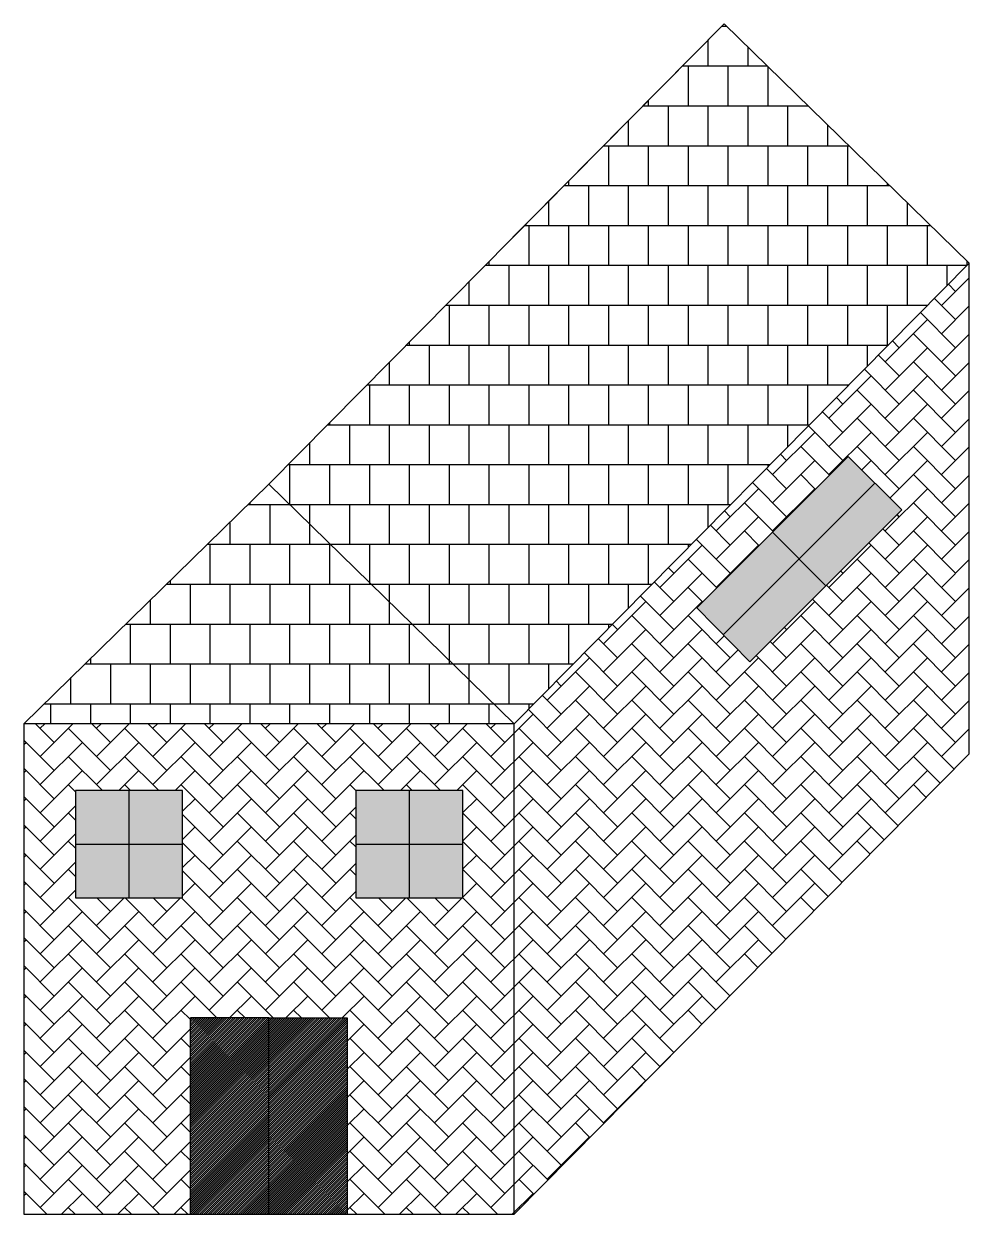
# Model space of a CAD drawing. Header units: millimetres. Extents: x 2503 to 7325, y 1259 to 7327.
import ezdxf

# ---------------------------------------------------------------- set-up
doc = ezdxf.new("R2010")
doc.units = ezdxf.units.MM

msp = doc.modelspace()

# ---------------------------------------------------------------- hatches: boundary and pattern name
h = msp.add_hatch()
h.set_pattern_fill('AR-B88', color=1)
h.paths.add_polyline_path([(7325.5, 6106.2), (6075.5, 7327.2), (4914.4, 6154), (3753.3, 4980.9), (5003.6, 3759.3)])
h = msp.add_hatch()
h.set_pattern_fill('AR-HBONE', color=3)
h.paths.add_polyline_path([(5003.6, 3759.3), (2503.1, 3759.3), (2503.1, 1258.9), (3353.3, 1258.9), (3353.3, 2259.6), (3753.3, 2259.6), (4153.3, 2259.6), (4153.3, 1258.9), (5003.6, 1258.9)])
h.paths.add_polyline_path([(4196.6, 2871.5), (4196.6, 3418.3), (4743.4, 3418.3), (4743.4, 2871.5)], flags=16)
h.paths.add_polyline_path([(3313.4, 2871.5), (2766.6, 2871.5), (2766.6, 3418.3), (3313.4, 3418.3)], flags=16)
h.paths.add_polyline_path([(7325.5, 3606.2), (7325.5, 6106.2), (5003.6, 3759.3), (5003.6, 1258.9)])
h.paths.add_polyline_path([(6206.8, 4074.6), (5935.6, 4349.8), (6321.7, 4735.8), (6707.8, 5121.9), (6981.2, 4848.9)], flags=16)
h = msp.add_hatch(color=4)
h.dxf.hatch_style = 1
h.paths.add_polyline_path([(3040, 3418.3), (2766.6, 3418.3), (2766.6, 3144.9), (3040, 3144.9)])
h.paths.add_polyline_path([(3313.4, 3418.3), (3040, 3418.3), (3040, 3144.9), (3313.4, 3144.9)])
h.paths.add_polyline_path([(3313.4, 3144.9), (3040, 3144.9), (3040, 2871.5), (3313.4, 2871.5)])
h.paths.add_polyline_path([(3040, 3144.9), (2766.6, 3144.9), (2766.6, 2871.5), (3040, 2871.5)])
h.paths.add_polyline_path([(4470, 3144.9), (4196.6, 3144.9), (4196.6, 2871.5), (4470, 2871.5)])
h.paths.add_polyline_path([(4743.4, 3144.9), (4470, 3144.9), (4470, 2871.5), (4743.4, 2871.5)])
h.paths.add_polyline_path([(4743.4, 3418.3), (4470, 3418.3), (4470, 3144.9), (4743.4, 3144.9)])
h.paths.add_polyline_path([(4470, 3418.3), (4196.6, 3418.3), (4196.6, 3144.9), (4470, 3144.9)])
h.paths.add_polyline_path([(6457.8, 4598.8), (6321.7, 4735.8), (5935.6, 4349.8), (6071.2, 4212.2)])
h.paths.add_polyline_path([(6844.5, 4985.4), (6707.8, 5121.9), (6321.7, 4735.8), (6457.8, 4598.8)])
h.paths.add_polyline_path([(6981.2, 4848.9), (6844.5, 4985.4), (6457.8, 4598.8), (6594, 4461.7)])
h.paths.add_polyline_path([(6594, 4461.7), (6457.8, 4598.8), (6071.2, 4212.2), (6206.8, 4074.6)])
h = msp.add_hatch()
h.set_pattern_fill('AR-B88', color=1)
h.paths.add_polyline_path([(3753.3, 4980.9), (2503.1, 3759.3), (5003.6, 3759.3)])
h = msp.add_hatch()
h.set_pattern_fill('JIS_LC_8', color=25)
h.paths.add_polyline_path([(4153.3, 2259.6), (3753.3, 2259.6), (3753.3, 1258.9), (4153.3, 1258.9)])
h.paths.add_polyline_path([(3753.3, 2259.6), (3353.3, 2259.6), (3353.3, 1258.9), (3753.3, 1258.9)])

# ---------------------------------------------------------------- linework, layer by layer
for p, q in [((6075.5, 7327.2), (3753.3, 4980.9)), ((6075.5, 7327.2), (4914.4, 6154)), ((6075.5, 7327.2), (7325.5, 6106.2)), ((7325.5, 6106.2), (5003.6, 3759.3)), ((7325.5, 3606.2), (7325.5, 6106.2)), ((6321.7, 4735.8), (6707.8, 5121.9)), ((6707.8, 5121.9), (6321.7, 4735.8)), ((6707.8, 5121.9), (6321.7, 4735.8)), ((6707.8, 5121.9), (6981.2, 4848.9)), ((3753.3, 4980.9), (2503.1, 3759.3)), ((3753.3, 4980.9), (5003.6, 3759.3)), ((6071.2, 4212.2), (6844.5, 4985.4)), ((6981.2, 4848.9), (6206.8, 4074.6)), ((6321.7, 4735.8), (5935.6, 4349.8)), ((6321.7, 4735.8), (5935.6, 4349.8)), ((6321.7, 4735.8), (6594, 4461.7)), ((5935.6, 4349.8), (6206.8, 4074.6)), ((5003.6, 1258.9), (5003.6, 3759.3)), ((5003.6, 1258.9), (7325.5, 3606.2)), ((3040, 2871.5), (3040, 3418.3)), ((4470, 2871.5), (4470, 3418.3)), ((2766.6, 3144.9), (3313.4, 3144.9)), ((4196.6, 3144.9), (4743.4, 3144.9)), ((3353.3, 1258.9), (3353.3, 2259.6)), ((3753.3, 2259.6), (3353.3, 2259.6)), ((3753.3, 1258.9), (3753.3, 2259.6)), ((3753.3, 2259.6), (4153.3, 2259.6)), ((4153.3, 2259.6), (4153.3, 1258.9)), ((2503.1, 1258.9), (3753.3, 1258.9))]:
    msp.add_line(p, q)
for points in [[(2503.1, 1258.9), (5003.6, 1258.9), (5003.6, 3759.3), (2503.1, 3759.3)], [(2766.6, 2871.5), (3313.4, 2871.5), (3313.4, 3418.3), (2766.6, 3418.3)], [(4196.6, 2871.5), (4743.4, 2871.5), (4743.4, 3418.3), (4196.6, 3418.3)]]:
    msp.add_lwpolyline(points, close=True)

doc.saveas('drawing.dxf')
